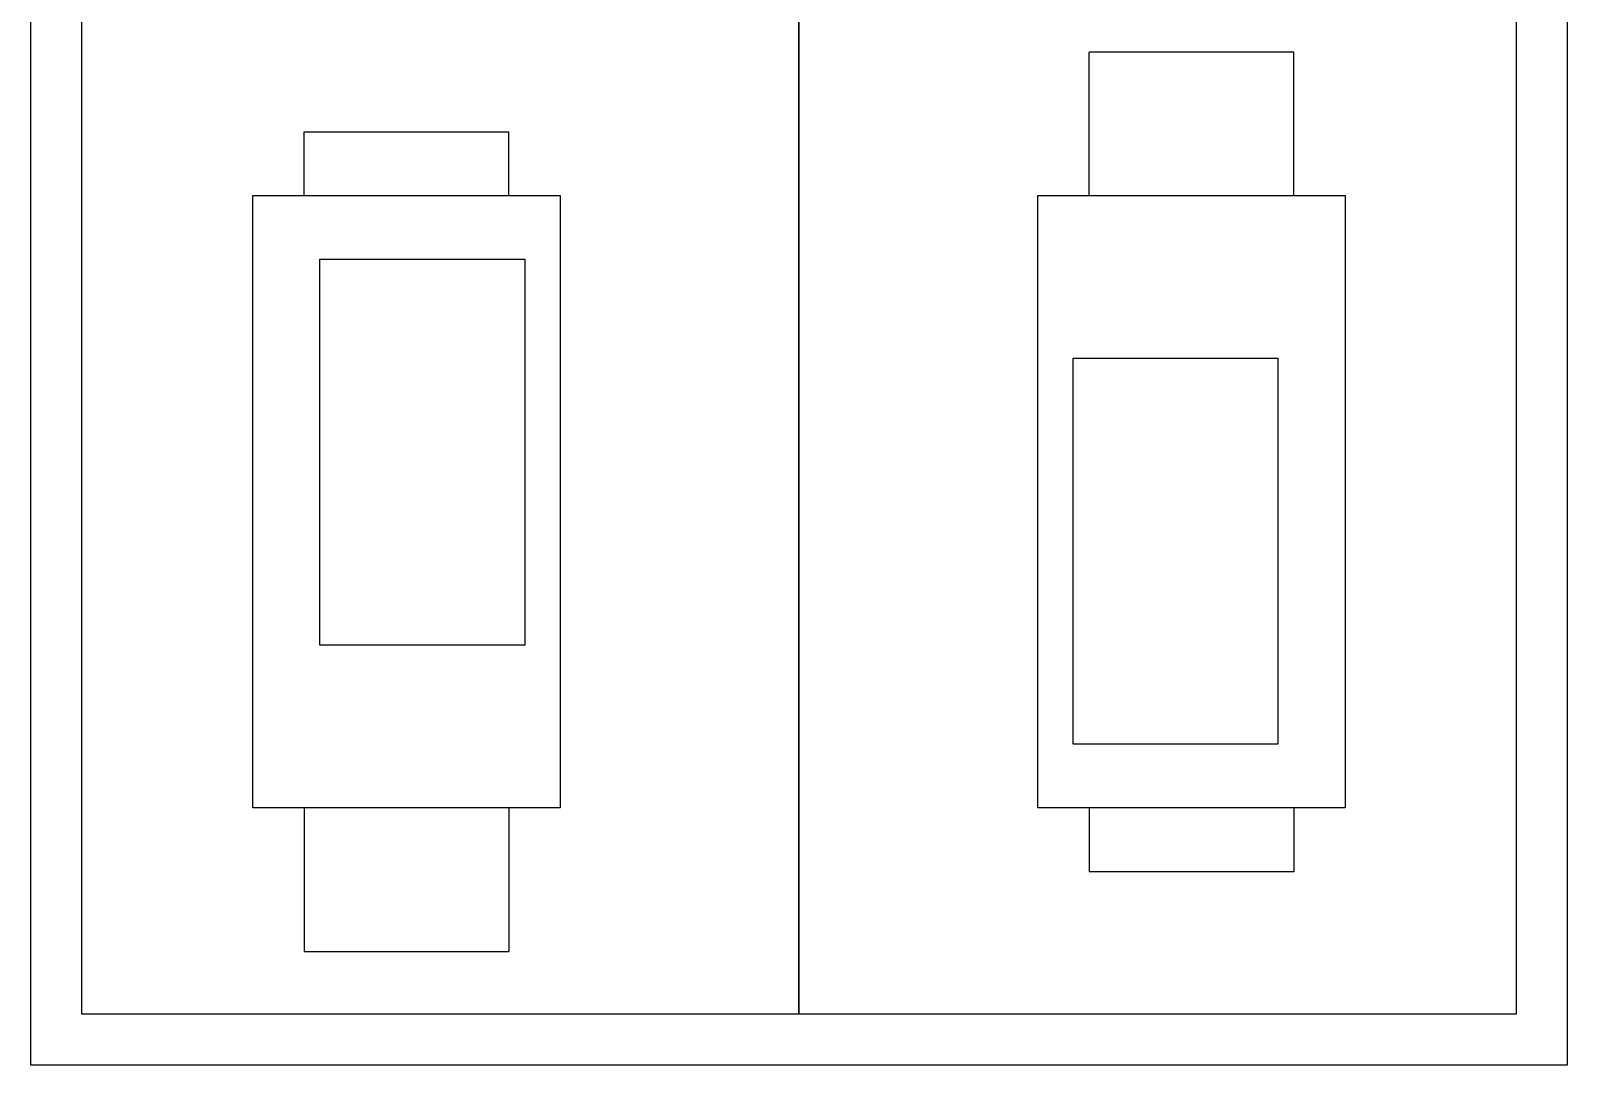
# Model space of a CAD drawing. Extents: x 2217 to 2324, y 363 to 419.
# Drawn here: x 2245.171 to 2246.671, y 403.724 to 404.734 of the extents above; entities that cross this region are included whole.
import ezdxf

# ---------------------------------------------------------------- set-up
doc = ezdxf.new("R2010")
doc.units = 0
doc.header["$LTSCALE"] = 12
doc.header["$MEASUREMENT"] = 0
doc.layers.add('MUEBLES', color=2, linetype='CONTINUOUS')

msp = doc.modelspace()

# ---------------------------------------------------------------- linework, layer by layer
at = {"layer": 'MUEBLES'}
for p, q in [((2246.2046, 404.573), (2246.2046, 404.7131)), ((2246.4046, 404.7131), (2246.2046, 404.7131)), ((2246.2046, 404.573), (2246.2046, 404.7131)), ((2246.4046, 404.7131), (2246.2046, 404.7131)), ((2246.2046, 404.573), (2246.2046, 404.7131)), ((2246.4046, 404.7131), (2246.2046, 404.7131)), ((2246.2046, 404.573), (2246.2046, 404.7131)), ((2246.4046, 404.7131), (2246.2046, 404.7131)), ((2246.2046, 404.573), (2246.2046, 404.7131)), ((2246.4046, 404.7131), (2246.2046, 404.7131)), ((2246.2046, 404.573), (2246.2046, 404.7131)), ((2246.4046, 404.7131), (2246.2046, 404.7131)), ((2246.2046, 404.573), (2246.2046, 404.7131)), ((2246.4046, 404.7131), (2246.2046, 404.7131)), ((2246.2046, 404.573), (2246.2046, 404.7131)), ((2246.4046, 404.7131), (2246.2046, 404.7131)), ((2246.2046, 404.573), (2246.2046, 404.7131)), ((2246.4046, 404.7131), (2246.2046, 404.7131)), ((2246.2046, 404.573), (2246.2046, 404.7131)), ((2246.4046, 404.7131), (2246.2046, 404.7131)), ((2246.2046, 404.573), (2246.2046, 404.7131)), ((2246.4046, 404.7131), (2246.2046, 404.7131)), ((2246.2046, 404.573), (2246.2046, 404.7131)), ((2246.4046, 404.7131), (2246.2046, 404.7131)), ((2246.2046, 404.573), (2246.2046, 404.7131)), ((2246.4046, 404.7131), (2246.2046, 404.7131)), ((2246.2046, 404.573), (2246.2046, 404.7131)), ((2246.4046, 404.7131), (2246.2046, 404.7131)), ((2246.2046, 404.573), (2246.2046, 404.7131)), ((2246.4046, 404.7131), (2246.2046, 404.7131)), ((2246.2046, 404.573), (2246.2046, 404.7131)), ((2246.4046, 404.7131), (2246.2046, 404.7131)), ((2246.2046, 404.573), (2246.2046, 404.7131)), ((2246.4046, 404.7131), (2246.2046, 404.7131)), ((2246.2046, 404.573), (2246.2046, 404.7131)), ((2246.4046, 404.7131), (2246.2046, 404.7131)), ((2246.2046, 404.573), (2246.2046, 404.7131)), ((2246.4046, 404.7131), (2246.2046, 404.7131)), ((2246.2046, 404.573), (2246.2046, 404.7131)), ((2246.4046, 404.7131), (2246.2046, 404.7131)), ((2246.2046, 404.573), (2246.2046, 404.7131)), ((2246.4046, 404.7131), (2246.2046, 404.7131)), ((2246.2046, 404.573), (2246.2046, 404.7131)), ((2246.4046, 404.7131), (2246.2046, 404.7131)), ((2246.2046, 404.573), (2246.2046, 404.7131)), ((2246.4046, 404.7131), (2246.2046, 404.7131)), ((2246.2046, 404.573), (2246.2046, 404.7131)), ((2246.4046, 404.7131), (2246.2046, 404.7131)), ((2246.2046, 404.573), (2246.2046, 404.7131)), ((2246.4046, 404.7131), (2246.2046, 404.7131)), ((2246.2046, 404.573), (2246.2046, 404.7131)), ((2246.4046, 404.7131), (2246.2046, 404.7131)), ((2246.2046, 404.573), (2246.2046, 404.7131)), ((2246.4046, 404.7131), (2246.2046, 404.7131)), ((2246.2046, 404.573), (2246.2046, 404.7131)), ((2246.4046, 404.7131), (2246.2046, 404.7131)), ((2246.2046, 404.573), (2246.2046, 404.7131)), ((2246.4046, 404.7131), (2246.2046, 404.7131)), ((2246.2046, 404.573), (2246.2046, 404.7131)), ((2246.4046, 404.7131), (2246.2046, 404.7131)), ((2246.2046, 404.573), (2246.2046, 404.7131)), ((2246.4046, 404.7131), (2246.2046, 404.7131)), ((2246.2046, 404.573), (2246.2046, 404.7131)), ((2246.4046, 404.7131), (2246.2046, 404.7131)), ((2246.4046, 404.573), (2246.4046, 404.7131)), ((2246.4046, 404.573), (2246.4046, 404.7131)), ((2246.4046, 404.573), (2246.4046, 404.7131)), ((2246.4046, 404.573), (2246.4046, 404.7131)), ((2246.4046, 404.573), (2246.4046, 404.7131)), ((2246.4046, 404.573), (2246.4046, 404.7131)), ((2246.4046, 404.573), (2246.4046, 404.7131)), ((2246.4046, 404.573), (2246.4046, 404.7131)), ((2246.4046, 404.573), (2246.4046, 404.7131)), ((2246.4046, 404.573), (2246.4046, 404.7131)), ((2246.4046, 404.573), (2246.4046, 404.7131)), ((2246.4046, 404.573), (2246.4046, 404.7131)), ((2246.4046, 404.573), (2246.4046, 404.7131)), ((2246.4046, 404.573), (2246.4046, 404.7131)), ((2246.4046, 404.573), (2246.4046, 404.7131)), ((2246.4046, 404.573), (2246.4046, 404.7131)), ((2246.4046, 404.573), (2246.4046, 404.7131)), ((2246.4046, 404.573), (2246.4046, 404.7131)), ((2246.4046, 404.573), (2246.4046, 404.7131)), ((2246.4046, 404.573), (2246.4046, 404.7131)), ((2246.4046, 404.573), (2246.4046, 404.7131)), ((2246.4046, 404.573), (2246.4046, 404.7131)), ((2246.4046, 404.573), (2246.4046, 404.7131)), ((2246.4046, 404.573), (2246.4046, 404.7131)), ((2246.4046, 404.573), (2246.4046, 404.7131)), ((2246.4046, 404.573), (2246.4046, 404.7131)), ((2246.4046, 404.573), (2246.4046, 404.7131)), ((2246.4046, 404.573), (2246.4046, 404.7131)), ((2246.4046, 404.573), (2246.4046, 404.7131)), ((2246.4046, 404.573), (2246.4046, 404.7131)), ((2246.4046, 404.573), (2246.4046, 404.7131)), ((2246.4046, 404.573), (2246.4046, 404.7131)), ((2245.4383, 404.573), (2245.4383, 404.6352)), ((2245.4383, 404.6352), (2245.6383, 404.6352)), ((2245.4383, 404.573), (2245.4383, 404.6352)), ((2245.4383, 404.6352), (2245.6383, 404.6352)), ((2245.4383, 404.573), (2245.4383, 404.6352)), ((2245.4383, 404.6352), (2245.6383, 404.6352)), ((2245.4383, 404.573), (2245.4383, 404.6352)), ((2245.4383, 404.6352), (2245.6383, 404.6352)), ((2245.4383, 404.573), (2245.4383, 404.6352)), ((2245.4383, 404.6352), (2245.6383, 404.6352)), ((2245.4383, 404.573), (2245.4383, 404.6352)), ((2245.4383, 404.6352), (2245.6383, 404.6352)), ((2245.4383, 404.573), (2245.4383, 404.6352)), ((2245.4383, 404.6352), (2245.6383, 404.6352)), ((2245.4383, 404.573), (2245.4383, 404.6352)), ((2245.4383, 404.6352), (2245.6383, 404.6352)), ((2245.4383, 404.573), (2245.4383, 404.6352)), ((2245.4383, 404.6352), (2245.6383, 404.6352)), ((2245.4383, 404.573), (2245.4383, 404.6352)), ((2245.4383, 404.6352), (2245.6383, 404.6352)), ((2245.4383, 404.573), (2245.4383, 404.6352)), ((2245.4383, 404.6352), (2245.6383, 404.6352)), ((2245.4383, 404.573), (2245.4383, 404.6352)), ((2245.4383, 404.6352), (2245.6383, 404.6352)), ((2245.4383, 404.573), (2245.4383, 404.6352)), ((2245.4383, 404.6352), (2245.6383, 404.6352)), ((2245.4383, 404.573), (2245.4383, 404.6352)), ((2245.4383, 404.6352), (2245.6383, 404.6352)), ((2245.4383, 404.573), (2245.4383, 404.6352)), ((2245.4383, 404.6352), (2245.6383, 404.6352)), ((2245.4383, 404.573), (2245.4383, 404.6352)), ((2245.4383, 404.6352), (2245.6383, 404.6352)), ((2245.4383, 404.573), (2245.4383, 404.6352)), ((2245.4383, 404.6352), (2245.6383, 404.6352)), ((2245.4383, 404.573), (2245.4383, 404.6352)), ((2245.4383, 404.6352), (2245.6383, 404.6352)), ((2245.4383, 404.573), (2245.4383, 404.6352)), ((2245.4383, 404.6352), (2245.6383, 404.6352)), ((2245.4383, 404.573), (2245.4383, 404.6352)), ((2245.4383, 404.6352), (2245.6383, 404.6352)), ((2245.4383, 404.573), (2245.4383, 404.6352)), ((2245.4383, 404.6352), (2245.6383, 404.6352)), ((2245.4383, 404.573), (2245.4383, 404.6352)), ((2245.4383, 404.6352), (2245.6383, 404.6352)), ((2245.4383, 404.573), (2245.4383, 404.6352)), ((2245.4383, 404.6352), (2245.6383, 404.6352)), ((2245.4383, 404.573), (2245.4383, 404.6352)), ((2245.4383, 404.6352), (2245.6383, 404.6352)), ((2245.4383, 404.573), (2245.4383, 404.6352)), ((2245.4383, 404.6352), (2245.6383, 404.6352)), ((2245.4383, 404.573), (2245.4383, 404.6352)), ((2245.4383, 404.6352), (2245.6383, 404.6352)), ((2245.4383, 404.573), (2245.4383, 404.6352)), ((2245.4383, 404.6352), (2245.6383, 404.6352)), ((2245.4383, 404.573), (2245.4383, 404.6352)), ((2245.4383, 404.6352), (2245.6383, 404.6352)), ((2245.4383, 404.573), (2245.4383, 404.6352)), ((2245.4383, 404.6352), (2245.6383, 404.6352)), ((2245.4383, 404.573), (2245.4383, 404.6352)), ((2245.4383, 404.6352), (2245.6383, 404.6352)), ((2245.4383, 404.573), (2245.4383, 404.6352)), ((2245.4383, 404.6352), (2245.6383, 404.6352)), ((2245.4383, 404.573), (2245.4383, 404.6352)), ((2245.4383, 404.6352), (2245.6383, 404.6352)), ((2245.6383, 404.573), (2245.6383, 404.6352)), ((2245.6383, 404.573), (2245.6383, 404.6352)), ((2245.6383, 404.573), (2245.6383, 404.6352)), ((2245.6383, 404.573), (2245.6383, 404.6352)), ((2245.6383, 404.573), (2245.6383, 404.6352)), ((2245.6383, 404.573), (2245.6383, 404.6352)), ((2245.6383, 404.573), (2245.6383, 404.6352)), ((2245.6383, 404.573), (2245.6383, 404.6352)), ((2245.6383, 404.573), (2245.6383, 404.6352)), ((2245.6383, 404.573), (2245.6383, 404.6352)), ((2245.6383, 404.573), (2245.6383, 404.6352)), ((2245.6383, 404.573), (2245.6383, 404.6352)), ((2245.6383, 404.573), (2245.6383, 404.6352)), ((2245.6383, 404.573), (2245.6383, 404.6352)), ((2245.6383, 404.573), (2245.6383, 404.6352)), ((2245.6383, 404.573), (2245.6383, 404.6352)), ((2245.6383, 404.573), (2245.6383, 404.6352)), ((2245.6383, 404.573), (2245.6383, 404.6352)), ((2245.6383, 404.573), (2245.6383, 404.6352)), ((2245.6383, 404.573), (2245.6383, 404.6352)), ((2245.6383, 404.573), (2245.6383, 404.6352)), ((2245.6383, 404.573), (2245.6383, 404.6352)), ((2245.6383, 404.573), (2245.6383, 404.6352)), ((2245.6383, 404.573), (2245.6383, 404.6352)), ((2245.6383, 404.573), (2245.6383, 404.6352)), ((2245.6383, 404.573), (2245.6383, 404.6352)), ((2245.6383, 404.573), (2245.6383, 404.6352)), ((2245.6383, 404.573), (2245.6383, 404.6352)), ((2245.6383, 404.573), (2245.6383, 404.6352)), ((2245.6383, 404.573), (2245.6383, 404.6352)), ((2245.6383, 404.573), (2245.6383, 404.6352)), ((2245.6383, 404.573), (2245.6383, 404.6352)), ((2245.4383, 403.9753), (2245.4383, 403.8352)), ((2245.4383, 403.9753), (2245.4383, 403.8352)), ((2245.4383, 403.9753), (2245.4383, 403.8352)), ((2245.4383, 403.9753), (2245.4383, 403.8352)), ((2245.4383, 403.9753), (2245.4383, 403.8352)), ((2245.4383, 403.9753), (2245.4383, 403.8352)), ((2245.4383, 403.9753), (2245.4383, 403.8352)), ((2245.4383, 403.9753), (2245.4383, 403.8352)), ((2245.4383, 403.9753), (2245.4383, 403.8352)), ((2245.4383, 403.9753), (2245.4383, 403.8352)), ((2245.4383, 403.9753), (2245.4383, 403.8352)), ((2245.4383, 403.9753), (2245.4383, 403.8352)), ((2245.4383, 403.9753), (2245.4383, 403.8352)), ((2245.4383, 403.9753), (2245.4383, 403.8352)), ((2245.4383, 403.9753), (2245.4383, 403.8352)), ((2245.4383, 403.9753), (2245.4383, 403.8352)), ((2245.4383, 403.9753), (2245.4383, 403.8352)), ((2245.4383, 403.9753), (2245.4383, 403.8352)), ((2245.4383, 403.9753), (2245.4383, 403.8352)), ((2245.4383, 403.9753), (2245.4383, 403.8352)), ((2245.4383, 403.9753), (2245.4383, 403.8352)), ((2245.4383, 403.9753), (2245.4383, 403.8352)), ((2245.4383, 403.9753), (2245.4383, 403.8352)), ((2245.4383, 403.9753), (2245.4383, 403.8352)), ((2245.4383, 403.9753), (2245.4383, 403.8352)), ((2245.4383, 403.9753), (2245.4383, 403.8352)), ((2245.4383, 403.9753), (2245.4383, 403.8352)), ((2245.4383, 403.9753), (2245.4383, 403.8352)), ((2245.4383, 403.9753), (2245.4383, 403.8352)), ((2245.4383, 403.9753), (2245.4383, 403.8352)), ((2245.4383, 403.9753), (2245.4383, 403.8352)), ((2245.4383, 403.9753), (2245.4383, 403.8352)), ((2245.6383, 403.9753), (2245.6383, 403.8352)), ((2245.6383, 403.9753), (2245.6383, 403.8352)), ((2245.6383, 403.9753), (2245.6383, 403.8352)), ((2245.6383, 403.9753), (2245.6383, 403.8352)), ((2245.6383, 403.9753), (2245.6383, 403.8352)), ((2245.6383, 403.9753), (2245.6383, 403.8352)), ((2245.6383, 403.9753), (2245.6383, 403.8352)), ((2245.6383, 403.9753), (2245.6383, 403.8352)), ((2245.6383, 403.9753), (2245.6383, 403.8352)), ((2245.6383, 403.9753), (2245.6383, 403.8352)), ((2245.6383, 403.9753), (2245.6383, 403.8352)), ((2245.6383, 403.9753), (2245.6383, 403.8352)), ((2245.6383, 403.9753), (2245.6383, 403.8352)), ((2245.6383, 403.9753), (2245.6383, 403.8352)), ((2245.6383, 403.9753), (2245.6383, 403.8352)), ((2245.6383, 403.9753), (2245.6383, 403.8352)), ((2245.6383, 403.9753), (2245.6383, 403.8352)), ((2245.6383, 403.9753), (2245.6383, 403.8352)), ((2245.6383, 403.9753), (2245.6383, 403.8352)), ((2245.6383, 403.9753), (2245.6383, 403.8352)), ((2245.6383, 403.9753), (2245.6383, 403.8352)), ((2245.6383, 403.9753), (2245.6383, 403.8352)), ((2245.6383, 403.9753), (2245.6383, 403.8352)), ((2245.6383, 403.9753), (2245.6383, 403.8352)), ((2245.6383, 403.9753), (2245.6383, 403.8352)), ((2245.6383, 403.9753), (2245.6383, 403.8352)), ((2245.6383, 403.9753), (2245.6383, 403.8352)), ((2245.6383, 403.9753), (2245.6383, 403.8352)), ((2245.6383, 403.9753), (2245.6383, 403.8352)), ((2245.6383, 403.9753), (2245.6383, 403.8352)), ((2245.6383, 403.9753), (2245.6383, 403.8352)), ((2245.6383, 403.9753), (2245.6383, 403.8352)), ((2246.2046, 403.9753), (2246.2046, 403.9131)), ((2246.2046, 403.9753), (2246.2046, 403.9131)), ((2246.2046, 403.9753), (2246.2046, 403.9131)), ((2246.2046, 403.9753), (2246.2046, 403.9131)), ((2246.2046, 403.9753), (2246.2046, 403.9131)), ((2246.2046, 403.9753), (2246.2046, 403.9131)), ((2246.2046, 403.9753), (2246.2046, 403.9131)), ((2246.2046, 403.9753), (2246.2046, 403.9131)), ((2246.2046, 403.9753), (2246.2046, 403.9131)), ((2246.2046, 403.9753), (2246.2046, 403.9131)), ((2246.2046, 403.9753), (2246.2046, 403.9131)), ((2246.2046, 403.9753), (2246.2046, 403.9131)), ((2246.2046, 403.9753), (2246.2046, 403.9131)), ((2246.2046, 403.9753), (2246.2046, 403.9131)), ((2246.2046, 403.9753), (2246.2046, 403.9131)), ((2246.2046, 403.9753), (2246.2046, 403.9131)), ((2246.2046, 403.9753), (2246.2046, 403.9131)), ((2246.2046, 403.9753), (2246.2046, 403.9131)), ((2246.2046, 403.9753), (2246.2046, 403.9131)), ((2246.2046, 403.9753), (2246.2046, 403.9131)), ((2246.2046, 403.9753), (2246.2046, 403.9131)), ((2246.2046, 403.9753), (2246.2046, 403.9131)), ((2246.2046, 403.9753), (2246.2046, 403.9131)), ((2246.2046, 403.9753), (2246.2046, 403.9131)), ((2246.2046, 403.9753), (2246.2046, 403.9131)), ((2246.2046, 403.9753), (2246.2046, 403.9131)), ((2246.2046, 403.9753), (2246.2046, 403.9131)), ((2246.2046, 403.9753), (2246.2046, 403.9131)), ((2246.2046, 403.9753), (2246.2046, 403.9131)), ((2246.2046, 403.9753), (2246.2046, 403.9131)), ((2246.2046, 403.9753), (2246.2046, 403.9131)), ((2246.2046, 403.9753), (2246.2046, 403.9131)), ((2246.4046, 403.9753), (2246.4046, 403.9131)), ((2246.4046, 403.9753), (2246.4046, 403.9131)), ((2246.4046, 403.9753), (2246.4046, 403.9131)), ((2246.4046, 403.9753), (2246.4046, 403.9131)), ((2246.4046, 403.9753), (2246.4046, 403.9131)), ((2246.4046, 403.9753), (2246.4046, 403.9131)), ((2246.4046, 403.9753), (2246.4046, 403.9131)), ((2246.4046, 403.9753), (2246.4046, 403.9131)), ((2246.4046, 403.9753), (2246.4046, 403.9131)), ((2246.4046, 403.9753), (2246.4046, 403.9131)), ((2246.4046, 403.9753), (2246.4046, 403.9131)), ((2246.4046, 403.9753), (2246.4046, 403.9131)), ((2246.4046, 403.9753), (2246.4046, 403.9131)), ((2246.4046, 403.9753), (2246.4046, 403.9131)), ((2246.4046, 403.9753), (2246.4046, 403.9131)), ((2246.4046, 403.9753), (2246.4046, 403.9131)), ((2246.4046, 403.9753), (2246.4046, 403.9131)), ((2246.4046, 403.9753), (2246.4046, 403.9131)), ((2246.4046, 403.9753), (2246.4046, 403.9131)), ((2246.4046, 403.9753), (2246.4046, 403.9131)), ((2246.4046, 403.9753), (2246.4046, 403.9131)), ((2246.4046, 403.9753), (2246.4046, 403.9131)), ((2246.4046, 403.9753), (2246.4046, 403.9131)), ((2246.4046, 403.9753), (2246.4046, 403.9131)), ((2246.4046, 403.9753), (2246.4046, 403.9131)), ((2246.4046, 403.9753), (2246.4046, 403.9131)), ((2246.4046, 403.9753), (2246.4046, 403.9131)), ((2246.4046, 403.9753), (2246.4046, 403.9131)), ((2246.4046, 403.9753), (2246.4046, 403.9131)), ((2246.4046, 403.9753), (2246.4046, 403.9131)), ((2246.4046, 403.9753), (2246.4046, 403.9131)), ((2246.4046, 403.9753), (2246.4046, 403.9131)), ((2246.4046, 403.9131), (2246.2046, 403.9131)), ((2246.4046, 403.9131), (2246.2046, 403.9131)), ((2246.4046, 403.9131), (2246.2046, 403.9131)), ((2246.4046, 403.9131), (2246.2046, 403.9131)), ((2246.4046, 403.9131), (2246.2046, 403.9131)), ((2246.4046, 403.9131), (2246.2046, 403.9131)), ((2246.4046, 403.9131), (2246.2046, 403.9131)), ((2246.4046, 403.9131), (2246.2046, 403.9131)), ((2246.4046, 403.9131), (2246.2046, 403.9131)), ((2246.4046, 403.9131), (2246.2046, 403.9131)), ((2246.4046, 403.9131), (2246.2046, 403.9131)), ((2246.4046, 403.9131), (2246.2046, 403.9131)), ((2246.4046, 403.9131), (2246.2046, 403.9131)), ((2246.4046, 403.9131), (2246.2046, 403.9131)), ((2246.4046, 403.9131), (2246.2046, 403.9131)), ((2246.4046, 403.9131), (2246.2046, 403.9131)), ((2246.4046, 403.9131), (2246.2046, 403.9131)), ((2246.4046, 403.9131), (2246.2046, 403.9131)), ((2246.4046, 403.9131), (2246.2046, 403.9131)), ((2246.4046, 403.9131), (2246.2046, 403.9131)), ((2246.4046, 403.9131), (2246.2046, 403.9131)), ((2246.4046, 403.9131), (2246.2046, 403.9131)), ((2246.4046, 403.9131), (2246.2046, 403.9131)), ((2246.4046, 403.9131), (2246.2046, 403.9131)), ((2246.4046, 403.9131), (2246.2046, 403.9131)), ((2246.4046, 403.9131), (2246.2046, 403.9131)), ((2246.4046, 403.9131), (2246.2046, 403.9131)), ((2246.4046, 403.9131), (2246.2046, 403.9131)), ((2246.4046, 403.9131), (2246.2046, 403.9131)), ((2246.4046, 403.9131), (2246.2046, 403.9131)), ((2246.4046, 403.9131), (2246.2046, 403.9131)), ((2246.4046, 403.9131), (2246.2046, 403.9131)), ((2245.4383, 403.8352), (2245.6383, 403.8352)), ((2245.4383, 403.8352), (2245.6383, 403.8352)), ((2245.4383, 403.8352), (2245.6383, 403.8352)), ((2245.4383, 403.8352), (2245.6383, 403.8352)), ((2245.4383, 403.8352), (2245.6383, 403.8352)), ((2245.4383, 403.8352), (2245.6383, 403.8352)), ((2245.4383, 403.8352), (2245.6383, 403.8352)), ((2245.4383, 403.8352), (2245.6383, 403.8352)), ((2245.4383, 403.8352), (2245.6383, 403.8352)), ((2245.4383, 403.8352), (2245.6383, 403.8352)), ((2245.4383, 403.8352), (2245.6383, 403.8352)), ((2245.4383, 403.8352), (2245.6383, 403.8352)), ((2245.4383, 403.8352), (2245.6383, 403.8352)), ((2245.4383, 403.8352), (2245.6383, 403.8352)), ((2245.4383, 403.8352), (2245.6383, 403.8352)), ((2245.4383, 403.8352), (2245.6383, 403.8352)), ((2245.4383, 403.8352), (2245.6383, 403.8352)), ((2245.4383, 403.8352), (2245.6383, 403.8352)), ((2245.4383, 403.8352), (2245.6383, 403.8352)), ((2245.4383, 403.8352), (2245.6383, 403.8352)), ((2245.4383, 403.8352), (2245.6383, 403.8352)), ((2245.4383, 403.8352), (2245.6383, 403.8352)), ((2245.4383, 403.8352), (2245.6383, 403.8352)), ((2245.4383, 403.8352), (2245.6383, 403.8352)), ((2245.4383, 403.8352), (2245.6383, 403.8352)), ((2245.4383, 403.8352), (2245.6383, 403.8352)), ((2245.4383, 403.8352), (2245.6383, 403.8352)), ((2245.4383, 403.8352), (2245.6383, 403.8352)), ((2245.4383, 403.8352), (2245.6383, 403.8352)), ((2245.4383, 403.8352), (2245.6383, 403.8352)), ((2245.4383, 403.8352), (2245.6383, 403.8352)), ((2245.4383, 403.8352), (2245.6383, 403.8352))]:
    msp.add_line(p, q, dxfattribs=at)
at = {"layer": 'MUEBLES', "color": 8}
msp.add_lwpolyline([(2245.1714, 408.8241), (2246.6714, 408.8241), (2246.6714, 403.7241), (2245.1714, 403.7241)], close=True, dxfattribs=at)
at = {"layer": 'MUEBLES'}
for points in [[(2245.9214, 403.7741), (2245.2214, 403.7741), (2245.2214, 404.7741), (2245.9214, 404.7741)], [(2246.6214, 403.7741), (2245.9214, 403.7741), (2245.9214, 404.7741), (2246.6214, 404.7741)], [(2245.6883, 404.573), (2245.6883, 403.9753), (2245.3883, 403.9753), (2245.3883, 404.573)], [(2245.6883, 404.573), (2245.6883, 403.9753), (2245.3883, 403.9753), (2245.3883, 404.573)], [(2245.6883, 404.573), (2245.6883, 403.9753), (2245.3883, 403.9753), (2245.3883, 404.573)], [(2245.6883, 404.573), (2245.6883, 403.9753), (2245.3883, 403.9753), (2245.3883, 404.573)], [(2245.6883, 404.573), (2245.6883, 403.9753), (2245.3883, 403.9753), (2245.3883, 404.573)], [(2245.6883, 404.573), (2245.6883, 403.9753), (2245.3883, 403.9753), (2245.3883, 404.573)], [(2245.6883, 404.573), (2245.6883, 403.9753), (2245.3883, 403.9753), (2245.3883, 404.573)], [(2245.6883, 404.573), (2245.6883, 403.9753), (2245.3883, 403.9753), (2245.3883, 404.573)], [(2245.6883, 404.573), (2245.6883, 403.9753), (2245.3883, 403.9753), (2245.3883, 404.573)], [(2245.6883, 404.573), (2245.6883, 403.9753), (2245.3883, 403.9753), (2245.3883, 404.573)], [(2245.6883, 404.573), (2245.6883, 403.9753), (2245.3883, 403.9753), (2245.3883, 404.573)], [(2245.6883, 404.573), (2245.6883, 403.9753), (2245.3883, 403.9753), (2245.3883, 404.573)], [(2245.6883, 404.573), (2245.6883, 403.9753), (2245.3883, 403.9753), (2245.3883, 404.573)], [(2245.6883, 404.573), (2245.6883, 403.9753), (2245.3883, 403.9753), (2245.3883, 404.573)], [(2245.6883, 404.573), (2245.6883, 403.9753), (2245.3883, 403.9753), (2245.3883, 404.573)], [(2245.6883, 404.573), (2245.6883, 403.9753), (2245.3883, 403.9753), (2245.3883, 404.573)], [(2245.6883, 404.573), (2245.6883, 403.9753), (2245.3883, 403.9753), (2245.3883, 404.573)], [(2245.6883, 404.573), (2245.6883, 403.9753), (2245.3883, 403.9753), (2245.3883, 404.573)], [(2245.6883, 404.573), (2245.6883, 403.9753), (2245.3883, 403.9753), (2245.3883, 404.573)], [(2245.6883, 404.573), (2245.6883, 403.9753), (2245.3883, 403.9753), (2245.3883, 404.573)], [(2245.6883, 404.573), (2245.6883, 403.9753), (2245.3883, 403.9753), (2245.3883, 404.573)], [(2245.6883, 404.573), (2245.6883, 403.9753), (2245.3883, 403.9753), (2245.3883, 404.573)], [(2245.6883, 404.573), (2245.6883, 403.9753), (2245.3883, 403.9753), (2245.3883, 404.573)], [(2245.6883, 404.573), (2245.6883, 403.9753), (2245.3883, 403.9753), (2245.3883, 404.573)], [(2245.6883, 404.573), (2245.6883, 403.9753), (2245.3883, 403.9753), (2245.3883, 404.573)], [(2245.6883, 404.573), (2245.6883, 403.9753), (2245.3883, 403.9753), (2245.3883, 404.573)], [(2245.6883, 404.573), (2245.6883, 403.9753), (2245.3883, 403.9753), (2245.3883, 404.573)], [(2245.6883, 404.573), (2245.6883, 403.9753), (2245.3883, 403.9753), (2245.3883, 404.573)], [(2245.6883, 404.573), (2245.6883, 403.9753), (2245.3883, 403.9753), (2245.3883, 404.573)], [(2245.6883, 404.573), (2245.6883, 403.9753), (2245.3883, 403.9753), (2245.3883, 404.573)], [(2245.6883, 404.573), (2245.6883, 403.9753), (2245.3883, 403.9753), (2245.3883, 404.573)], [(2245.6883, 404.573), (2245.6883, 403.9753), (2245.3883, 403.9753), (2245.3883, 404.573)], [(2246.1546, 403.9753), (2246.1546, 404.573), (2246.4546, 404.573), (2246.4546, 403.9753)], [(2246.1546, 403.9753), (2246.1546, 404.573), (2246.4546, 404.573), (2246.4546, 403.9753)], [(2246.1546, 403.9753), (2246.1546, 404.573), (2246.4546, 404.573), (2246.4546, 403.9753)], [(2246.1546, 403.9753), (2246.1546, 404.573), (2246.4546, 404.573), (2246.4546, 403.9753)], [(2246.1546, 403.9753), (2246.1546, 404.573), (2246.4546, 404.573), (2246.4546, 403.9753)], [(2246.1546, 403.9753), (2246.1546, 404.573), (2246.4546, 404.573), (2246.4546, 403.9753)], [(2246.1546, 403.9753), (2246.1546, 404.573), (2246.4546, 404.573), (2246.4546, 403.9753)], [(2246.1546, 403.9753), (2246.1546, 404.573), (2246.4546, 404.573), (2246.4546, 403.9753)], [(2246.1546, 403.9753), (2246.1546, 404.573), (2246.4546, 404.573), (2246.4546, 403.9753)], [(2246.1546, 403.9753), (2246.1546, 404.573), (2246.4546, 404.573), (2246.4546, 403.9753)], [(2246.1546, 403.9753), (2246.1546, 404.573), (2246.4546, 404.573), (2246.4546, 403.9753)], [(2246.1546, 403.9753), (2246.1546, 404.573), (2246.4546, 404.573), (2246.4546, 403.9753)], [(2246.1546, 403.9753), (2246.1546, 404.573), (2246.4546, 404.573), (2246.4546, 403.9753)], [(2246.1546, 403.9753), (2246.1546, 404.573), (2246.4546, 404.573), (2246.4546, 403.9753)], [(2246.1546, 403.9753), (2246.1546, 404.573), (2246.4546, 404.573), (2246.4546, 403.9753)], [(2246.1546, 403.9753), (2246.1546, 404.573), (2246.4546, 404.573), (2246.4546, 403.9753)], [(2246.1546, 403.9753), (2246.1546, 404.573), (2246.4546, 404.573), (2246.4546, 403.9753)], [(2246.1546, 403.9753), (2246.1546, 404.573), (2246.4546, 404.573), (2246.4546, 403.9753)], [(2246.1546, 403.9753), (2246.1546, 404.573), (2246.4546, 404.573), (2246.4546, 403.9753)], [(2246.1546, 403.9753), (2246.1546, 404.573), (2246.4546, 404.573), (2246.4546, 403.9753)], [(2246.1546, 403.9753), (2246.1546, 404.573), (2246.4546, 404.573), (2246.4546, 403.9753)], [(2246.1546, 403.9753), (2246.1546, 404.573), (2246.4546, 404.573), (2246.4546, 403.9753)], [(2246.1546, 403.9753), (2246.1546, 404.573), (2246.4546, 404.573), (2246.4546, 403.9753)], [(2246.1546, 403.9753), (2246.1546, 404.573), (2246.4546, 404.573), (2246.4546, 403.9753)], [(2246.1546, 403.9753), (2246.1546, 404.573), (2246.4546, 404.573), (2246.4546, 403.9753)], [(2246.1546, 403.9753), (2246.1546, 404.573), (2246.4546, 404.573), (2246.4546, 403.9753)], [(2246.1546, 403.9753), (2246.1546, 404.573), (2246.4546, 404.573), (2246.4546, 403.9753)], [(2246.1546, 403.9753), (2246.1546, 404.573), (2246.4546, 404.573), (2246.4546, 403.9753)], [(2246.1546, 403.9753), (2246.1546, 404.573), (2246.4546, 404.573), (2246.4546, 403.9753)], [(2246.1546, 403.9753), (2246.1546, 404.573), (2246.4546, 404.573), (2246.4546, 403.9753)], [(2246.1546, 403.9753), (2246.1546, 404.573), (2246.4546, 404.573), (2246.4546, 403.9753)], [(2246.1546, 403.9753), (2246.1546, 404.573), (2246.4546, 404.573), (2246.4546, 403.9753)], [(2245.6538, 404.5108), (2245.6538, 404.1341), (2245.4538, 404.1341), (2245.4538, 404.5108)], [(2245.6538, 404.5108), (2245.6538, 404.1341), (2245.4538, 404.1341), (2245.4538, 404.5108)], [(2245.6538, 404.5108), (2245.6538, 404.1341), (2245.4538, 404.1341), (2245.4538, 404.5108)], [(2245.6538, 404.5108), (2245.6538, 404.1341), (2245.4538, 404.1341), (2245.4538, 404.5108)], [(2245.6538, 404.5108), (2245.6538, 404.1341), (2245.4538, 404.1341), (2245.4538, 404.5108)], [(2245.6538, 404.5108), (2245.6538, 404.1341), (2245.4538, 404.1341), (2245.4538, 404.5108)], [(2245.6538, 404.5108), (2245.6538, 404.1341), (2245.4538, 404.1341), (2245.4538, 404.5108)], [(2245.6538, 404.5108), (2245.6538, 404.1341), (2245.4538, 404.1341), (2245.4538, 404.5108)], [(2245.6538, 404.5108), (2245.6538, 404.1341), (2245.4538, 404.1341), (2245.4538, 404.5108)], [(2245.6538, 404.5108), (2245.6538, 404.1341), (2245.4538, 404.1341), (2245.4538, 404.5108)], [(2245.6538, 404.5108), (2245.6538, 404.1341), (2245.4538, 404.1341), (2245.4538, 404.5108)], [(2245.6538, 404.5108), (2245.6538, 404.1341), (2245.4538, 404.1341), (2245.4538, 404.5108)], [(2245.6538, 404.5108), (2245.6538, 404.1341), (2245.4538, 404.1341), (2245.4538, 404.5108)], [(2245.6538, 404.5108), (2245.6538, 404.1341), (2245.4538, 404.1341), (2245.4538, 404.5108)], [(2245.6538, 404.5108), (2245.6538, 404.1341), (2245.4538, 404.1341), (2245.4538, 404.5108)], [(2245.6538, 404.5108), (2245.6538, 404.1341), (2245.4538, 404.1341), (2245.4538, 404.5108)], [(2245.6538, 404.5108), (2245.6538, 404.1341), (2245.4538, 404.1341), (2245.4538, 404.5108)], [(2245.6538, 404.5108), (2245.6538, 404.1341), (2245.4538, 404.1341), (2245.4538, 404.5108)], [(2245.6538, 404.5108), (2245.6538, 404.1341), (2245.4538, 404.1341), (2245.4538, 404.5108)], [(2245.6538, 404.5108), (2245.6538, 404.1341), (2245.4538, 404.1341), (2245.4538, 404.5108)], [(2245.6538, 404.5108), (2245.6538, 404.1341), (2245.4538, 404.1341), (2245.4538, 404.5108)], [(2245.6538, 404.5108), (2245.6538, 404.1341), (2245.4538, 404.1341), (2245.4538, 404.5108)], [(2245.6538, 404.5108), (2245.6538, 404.1341), (2245.4538, 404.1341), (2245.4538, 404.5108)], [(2245.6538, 404.5108), (2245.6538, 404.1341), (2245.4538, 404.1341), (2245.4538, 404.5108)], [(2245.6538, 404.5108), (2245.6538, 404.1341), (2245.4538, 404.1341), (2245.4538, 404.5108)], [(2245.6538, 404.5108), (2245.6538, 404.1341), (2245.4538, 404.1341), (2245.4538, 404.5108)], [(2245.6538, 404.5108), (2245.6538, 404.1341), (2245.4538, 404.1341), (2245.4538, 404.5108)], [(2245.6538, 404.5108), (2245.6538, 404.1341), (2245.4538, 404.1341), (2245.4538, 404.5108)], [(2245.6538, 404.5108), (2245.6538, 404.1341), (2245.4538, 404.1341), (2245.4538, 404.5108)], [(2245.6538, 404.5108), (2245.6538, 404.1341), (2245.4538, 404.1341), (2245.4538, 404.5108)], [(2245.6538, 404.5108), (2245.6538, 404.1341), (2245.4538, 404.1341), (2245.4538, 404.5108)], [(2245.6538, 404.5108), (2245.6538, 404.1341), (2245.4538, 404.1341), (2245.4538, 404.5108)], [(2246.189, 404.0375), (2246.189, 404.4142), (2246.389, 404.4142), (2246.389, 404.0375)], [(2246.189, 404.0375), (2246.189, 404.4142), (2246.389, 404.4142), (2246.389, 404.0375)], [(2246.189, 404.0375), (2246.189, 404.4142), (2246.389, 404.4142), (2246.389, 404.0375)], [(2246.189, 404.0375), (2246.189, 404.4142), (2246.389, 404.4142), (2246.389, 404.0375)], [(2246.189, 404.0375), (2246.189, 404.4142), (2246.389, 404.4142), (2246.389, 404.0375)], [(2246.189, 404.0375), (2246.189, 404.4142), (2246.389, 404.4142), (2246.389, 404.0375)], [(2246.189, 404.0375), (2246.189, 404.4142), (2246.389, 404.4142), (2246.389, 404.0375)], [(2246.189, 404.0375), (2246.189, 404.4142), (2246.389, 404.4142), (2246.389, 404.0375)], [(2246.189, 404.0375), (2246.189, 404.4142), (2246.389, 404.4142), (2246.389, 404.0375)], [(2246.189, 404.0375), (2246.189, 404.4142), (2246.389, 404.4142), (2246.389, 404.0375)], [(2246.189, 404.0375), (2246.189, 404.4142), (2246.389, 404.4142), (2246.389, 404.0375)], [(2246.189, 404.0375), (2246.189, 404.4142), (2246.389, 404.4142), (2246.389, 404.0375)], [(2246.189, 404.0375), (2246.189, 404.4142), (2246.389, 404.4142), (2246.389, 404.0375)], [(2246.189, 404.0375), (2246.189, 404.4142), (2246.389, 404.4142), (2246.389, 404.0375)], [(2246.189, 404.0375), (2246.189, 404.4142), (2246.389, 404.4142), (2246.389, 404.0375)], [(2246.189, 404.0375), (2246.189, 404.4142), (2246.389, 404.4142), (2246.389, 404.0375)], [(2246.189, 404.0375), (2246.189, 404.4142), (2246.389, 404.4142), (2246.389, 404.0375)], [(2246.189, 404.0375), (2246.189, 404.4142), (2246.389, 404.4142), (2246.389, 404.0375)], [(2246.189, 404.0375), (2246.189, 404.4142), (2246.389, 404.4142), (2246.389, 404.0375)], [(2246.189, 404.0375), (2246.189, 404.4142), (2246.389, 404.4142), (2246.389, 404.0375)], [(2246.189, 404.0375), (2246.189, 404.4142), (2246.389, 404.4142), (2246.389, 404.0375)], [(2246.189, 404.0375), (2246.189, 404.4142), (2246.389, 404.4142), (2246.389, 404.0375)], [(2246.189, 404.0375), (2246.189, 404.4142), (2246.389, 404.4142), (2246.389, 404.0375)], [(2246.189, 404.0375), (2246.189, 404.4142), (2246.389, 404.4142), (2246.389, 404.0375)], [(2246.189, 404.0375), (2246.189, 404.4142), (2246.389, 404.4142), (2246.389, 404.0375)], [(2246.189, 404.0375), (2246.189, 404.4142), (2246.389, 404.4142), (2246.389, 404.0375)], [(2246.189, 404.0375), (2246.189, 404.4142), (2246.389, 404.4142), (2246.389, 404.0375)], [(2246.189, 404.0375), (2246.189, 404.4142), (2246.389, 404.4142), (2246.389, 404.0375)], [(2246.189, 404.0375), (2246.189, 404.4142), (2246.389, 404.4142), (2246.389, 404.0375)], [(2246.189, 404.0375), (2246.189, 404.4142), (2246.389, 404.4142), (2246.389, 404.0375)], [(2246.189, 404.0375), (2246.189, 404.4142), (2246.389, 404.4142), (2246.389, 404.0375)], [(2246.189, 404.0375), (2246.189, 404.4142), (2246.389, 404.4142), (2246.389, 404.0375)]]:
    msp.add_lwpolyline(points, close=True, dxfattribs=at)

doc.saveas('drawing.dxf')
